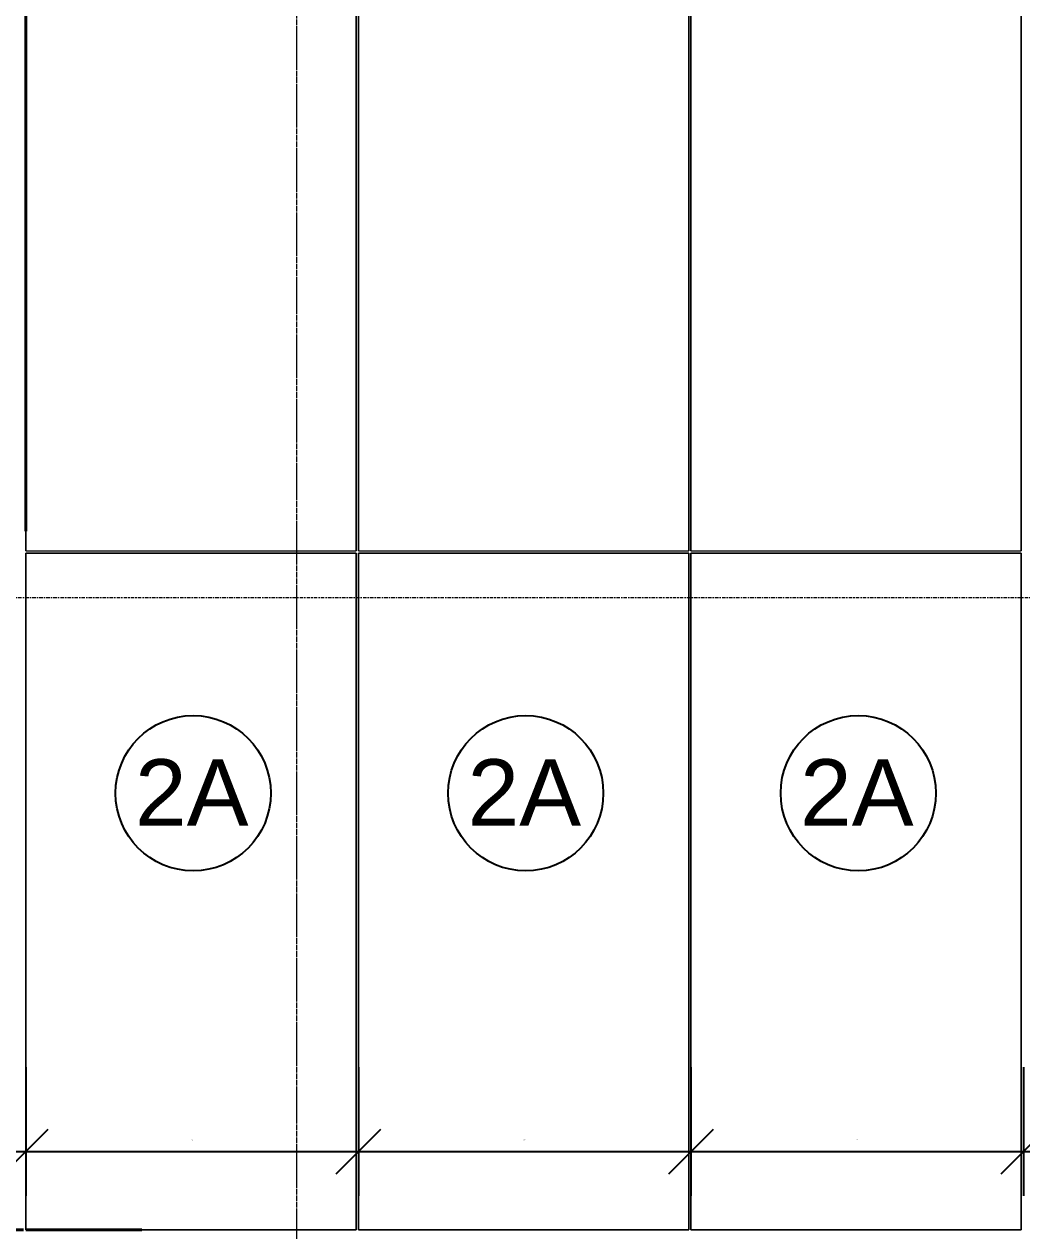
# Model space of a CAD drawing. Header units: millimetres. Extents: x -1379 to 1385823, y -4884429 to 548763.
# Drawn here: x 611242 to 615743, y -2298701 to -2293261 of the extents above; entities that cross this region are included whole.
import ezdxf

# ---------------------------------------------------------------- set-up
doc = ezdxf.new("R2010")
doc.units = ezdxf.units.MM
doc.linetypes.add('Centre', pattern=[31.75, 6.35, -4.7625, 15.875, -4.7625])
doc.linetypes.add('DPA_Grid _ Level 100', pattern=[10, 5.5, -1.6, 1.3, -1.6])
doc.layers.add('000 - D I M', color=7, linetype='Continuous')
for name, color, linetype, lineweight in [('A-ANNO-IDEN', 7, 'Continuous', 25), ('A-FLOR-LEVL', 7, 'Continuous', 9), ('A-GLAZ-CURT', 7, 'Continuous', 35), ('S-GRID', 7, 'Continuous', 9), ('WALL-E', 7, 'Continuous', 50)]:
    doc.layers.add(name, color=color, linetype=linetype, lineweight=lineweight)
doc.styles.add('ARIAL', font='arial.ttf')
doc.styles.add('Arial_2', font='arial.ttf', dxfattribs={"height": 3})
doc.dimstyles.new('DPA-DIM-3_0_T-T', dxfattribs={"dimscale": 304.8, "dimtxt": 306.07782, "dimasz": 0.656168, "dimexe": 0.656168, "dimexo": 0.0625, "dimgap": 0.164042, "dimtad": 1, "dimdec": 0, "dimzin": 0, "dimdsep": 46, "dimtxsty": 'Arial_2', "dimblk1": 'OBLIQUE', "dimblk2": 'OBLIQUE', "dimsah": 1, "dimcen": 0.09, "dimdle": 0.656168, "dimclrd": 7, "dimclre": 7, "dimclrt": 7, "dimadec": 8, "dimazin": 0, "dimtfac": 1, "dimtdec": 4, "dimtix": 1, "dimtmove": 0, "dimatfit": 3, "dimfxl": 1.312336, "dimfxlon": 1, "dimtvp": 1, "dimtolj": 1, "dimtzin": 0, "dimarcsym": 2})

# ---------------------------------------------------------------- blocks, each defined once
blk = doc.blocks.new('DPA_CP_Entrance Louver Grill Vertical Z - Louver Grill Vertical Z-V165-IV01 - ELEVATION 4')
at = {"layer": 'A-GLAZ-CURT', "color": 7}
for p, q in [((2304964.7, 114425), (2304914.7, 114425)), ((2304914.7, 114425), (2304964.7, 114425)), ((2304914.7, 114225), (2304914.7, 114425)), ((2304914.7, 114225), (2304914.7, 114425)), ((2304962.7, 114425), (2304914.7, 114425)), ((2304914.7, 114425), (2304964.7, 114425)), ((2304914.7, 114425), (2304914.7, 114225)), ((2304914.7, 114425), (2304914.7, 114225)), ((2304914.7, 114375), (2304914.7, 114425)), ((2304914.7, 114425), (2304914.7, 114375)), ((2306414.7, 114425), (2304914.7, 114425)), ((2306414.7, 114425), (2304914.7, 114425)), ((2304964.7, 114425), (2304962.7, 114425)), ((2306414.7, 114425), (2306364.7, 114425)), ((2306364.7, 114425), (2306414.7, 114425)), ((2306364.7, 114425), (2306414.7, 114425)), ((2306366.7, 114425), (2306364.7, 114425)), ((2306414.7, 114425), (2306366.7, 114425)), ((2306414.7, 114425), (2306414.7, 114225)), ((2306414.7, 114225), (2306414.7, 114425)), ((2306414.7, 114225), (2306414.7, 114425)), ((2306414.7, 114225), (2306414.7, 114425)), ((2306414.7, 114375), (2306414.7, 114425)), ((2306414.7, 114425), (2306414.7, 114375)), ((2304914.7, 109925), (2304914.7, 113725)), ((2304914.7, 109925), (2304914.7, 113725)), ((2304914.7, 113725), (2304914.7, 109925)), ((2304914.7, 113725), (2304914.7, 109925))]:
    blk.add_line(p, q, dxfattribs=at)
blk = doc.blocks.new('DPA_CP_Entrance Louver Grill Vertical Z - Louver Grill Vertical Z-V166-IV01 - ELEVATION 4')
at = {"layer": 'A-GLAZ-CURT', "color": 7}
for p, q in [((2301964.7, 114425), (2301914.7, 114425)), ((2301914.7, 114425), (2301964.7, 114425)), ((2301914.7, 114225), (2301914.7, 114425)), ((2301914.7, 114225), (2301914.7, 114425)), ((2301962.7, 114425), (2301914.7, 114425)), ((2301914.7, 114425), (2301964.7, 114425)), ((2301914.7, 114425), (2301914.7, 114225)), ((2301914.7, 114425), (2301914.7, 114225)), ((2301914.7, 114375), (2301914.7, 114425)), ((2301914.7, 114425), (2301914.7, 114375)), ((2303414.7, 114425), (2301914.7, 114425)), ((2303414.7, 114425), (2301914.7, 114425)), ((2301964.7, 114425), (2301962.7, 114425)), ((2303414.7, 114425), (2303364.7, 114425)), ((2303364.7, 114425), (2303414.7, 114425)), ((2303364.7, 114425), (2303414.7, 114425)), ((2303366.7, 114425), (2303364.7, 114425)), ((2303414.7, 114425), (2303366.7, 114425)), ((2303414.7, 114425), (2303414.7, 114225)), ((2303414.7, 114225), (2303414.7, 114425)), ((2303414.7, 114225), (2303414.7, 114425)), ((2303414.7, 114225), (2303414.7, 114425)), ((2303414.7, 114375), (2303414.7, 114425)), ((2303414.7, 114425), (2303414.7, 114375)), ((2301914.7, 109925), (2301914.7, 113725)), ((2301914.7, 109925), (2301914.7, 113725)), ((2301914.7, 113725), (2301914.7, 109925)), ((2301914.7, 113725), (2301914.7, 109925)), ((2303414.7, 113725), (2303414.7, 109925)), ((2303414.7, 109925), (2303414.7, 113725)), ((2303414.7, 109925), (2303414.7, 113725)), ((2303414.7, 109925), (2303414.7, 113725))]:
    blk.add_line(p, q, dxfattribs=at)
blk = doc.blocks.new('DPA_Curved type A 1 - Curved Type A-5844675-IV01 - ELEVATION 4')
at = {"layer": 'A-GLAZ-CURT', "color": 7}
for p, q in [((2303414.7, 106775), (2304904.7, 106775)), ((2303459.7, 106775), (2303414.7, 106775)), ((2304859.7, 106775), (2303459.7, 106775)), ((2304904.7, 106775), (2304859.7, 106775)), ((2303409.7, 103675), (2303459.7, 103675)), ((2304909.7, 103675), (2303409.7, 103675)), ((2303459.7, 103675), (2304859.7, 103675)), ((2304859.7, 103675), (2304909.7, 103675))]:
    blk.add_line(p, q, dxfattribs=at)
blk = doc.blocks.new('DPA_Curved type C_Left 1 - Curved Type C_Left-5844676-IV01 - ELEVATION 4')
at = {"layer": 'A-GLAZ-CURT', "color": 7}
for p, q in [((2304959.7, 106775), (2304914.7, 106775)), ((2304914.7, 106775), (2305437.7, 106775)), ((2305426.4, 106775), (2304959.7, 106775)), ((2305437.7, 106775), (2305426.4, 106775)), ((2305537.7, 103675), (2304909.7, 103675)), ((2304909.7, 103675), (2304959.7, 103675)), ((2304959.7, 103675), (2305426.4, 103675)), ((2305426.4, 103675), (2305537.5, 103675)), ((2306409.7, 103675), (2306037.7, 103675)), ((2306037.7, 103675), (2306359.7, 103675)), ((2306359.7, 103675), (2306409.7, 103675))]:
    blk.add_line(p, q, dxfattribs=at)
blk = doc.blocks.new('DPA_Curved type B 1 - Curved Type B-5844854-IV01 - ELEVATION 4')
at = {"layer": 'A-GLAZ-CURT', "color": 7}
for p, q in [((2305437.7, 106775), (2304914.7, 106775)), ((2304914.7, 106775), (2304959.7, 106775)), ((2304959.7, 106775), (2305437.8, 106775))]:
    blk.add_line(p, q, dxfattribs=at)
blk = doc.blocks.new('_Oblique')
at = {"color": 7, "linetype": 'ByBlock', "lineweight": -2}
blk.add_line((-0.5, -0.5), (0.5, 0.5), dxfattribs=at)
blk = doc.blocks.new('*D1889')
at = {"layer": '000 - D I M', "color": 7, "lineweight": -2, "transparency": 16777216}
for p, q in [((609749.8, -2297962.5), (609749.8, -2298543.5)), ((611249.8, -2297962.5), (611249.8, -2298543.5)), ((609549.8, -2298343.5), (611449.8, -2298343.5))]:
    blk.add_line(p, q, dxfattribs=at)
at = {"layer": 'Defpoints', "color": 7, "transparency": 16777216}
for p in [(609749.8, -2297943.5), (611249.8, -2297943.5), (611249.8, -2298343.5)]:
    blk.add_point(p, dxfattribs=at)
at = {"layer": '000 - D I M', "color": 7, "lineweight": -2, "transparency": 16777216, "xscale": 200, "yscale": 200, "zscale": 200, "rotation": 180}
blk.add_blockref('_Oblique', (609749.8, -2298343.5), dxfattribs=at)
at = {"layer": '000 - D I M', "color": 7, "lineweight": -2, "transparency": 16777216, "xscale": 200, "yscale": 200, "zscale": 200}
blk.add_blockref('_Oblique', (611249.8, -2298343.5), dxfattribs=at)
at = {"layer": '000 - D I M', "color": 7, "transparency": 16777216, "insert": (610499.8, -2298291.9), "char_height": 3, "width": 1107.531, "attachment_point": 5, "style": 'Arial_2'}
blk.add_mtext('\\A1;1500', dxfattribs=at)
blk = doc.blocks.new('*D1890')
at = {"layer": '000 - D I M', "color": 7, "lineweight": -2, "transparency": 16777216}
for p, q in [((611249.8, -2297962.5), (611249.8, -2298543.5)), ((612749.8, -2297962.5), (612749.8, -2298543.5)), ((611049.8, -2298343.5), (612949.8, -2298343.5))]:
    blk.add_line(p, q, dxfattribs=at)
at = {"layer": 'Defpoints', "color": 7, "transparency": 16777216}
for p in [(611249.8, -2297943.5), (612749.8, -2297943.5), (612749.8, -2298343.5)]:
    blk.add_point(p, dxfattribs=at)
at = {"layer": '000 - D I M', "color": 7, "lineweight": -2, "transparency": 16777216, "xscale": 200, "yscale": 200, "zscale": 200, "rotation": 180}
blk.add_blockref('_Oblique', (611249.8, -2298343.5), dxfattribs=at)
at = {"layer": '000 - D I M', "color": 7, "lineweight": -2, "transparency": 16777216, "xscale": 200, "yscale": 200, "zscale": 200}
blk.add_blockref('_Oblique', (612749.8, -2298343.5), dxfattribs=at)
at = {"layer": '000 - D I M', "color": 7, "transparency": 16777216, "insert": (611999.8, -2298291.9), "char_height": 3, "width": 1107.531, "attachment_point": 5, "style": 'Arial_2'}
blk.add_mtext('\\A1;1500', dxfattribs=at)
blk = doc.blocks.new('*D1891')
at = {"layer": '000 - D I M', "color": 7, "lineweight": -2, "transparency": 16777216}
for p, q in [((612749.8, -2297962.5), (612749.8, -2298543.5)), ((614249.8, -2297962.5), (614249.8, -2298543.5)), ((612549.8, -2298343.5), (614449.8, -2298343.5))]:
    blk.add_line(p, q, dxfattribs=at)
at = {"layer": 'Defpoints', "color": 7, "transparency": 16777216}
for p in [(612749.8, -2297943.5), (614249.8, -2297943.5), (614249.8, -2298343.5)]:
    blk.add_point(p, dxfattribs=at)
at = {"layer": '000 - D I M', "color": 7, "lineweight": -2, "transparency": 16777216, "xscale": 200, "yscale": 200, "zscale": 200, "rotation": 180}
blk.add_blockref('_Oblique', (612749.8, -2298343.5), dxfattribs=at)
at = {"layer": '000 - D I M', "color": 7, "lineweight": -2, "transparency": 16777216, "xscale": 200, "yscale": 200, "zscale": 200}
blk.add_blockref('_Oblique', (614249.8, -2298343.5), dxfattribs=at)
at = {"layer": '000 - D I M', "color": 7, "transparency": 16777216, "insert": (613499.8, -2298291.9), "char_height": 3, "width": 1107.531, "attachment_point": 5, "style": 'Arial_2'}
blk.add_mtext('\\A1;1500', dxfattribs=at)
blk = doc.blocks.new('*D1892')
at = {"layer": '000 - D I M', "color": 7, "lineweight": -2, "transparency": 16777216}
for p, q in [((614249.8, -2297962.5), (614249.8, -2298543.5)), ((615749.8, -2297962.5), (615749.8, -2298543.5)), ((614049.8, -2298343.5), (615949.8, -2298343.5))]:
    blk.add_line(p, q, dxfattribs=at)
at = {"layer": 'Defpoints', "color": 7, "transparency": 16777216}
for p in [(614249.8, -2297943.5), (615749.8, -2297943.5), (615749.8, -2298343.5)]:
    blk.add_point(p, dxfattribs=at)
at = {"layer": '000 - D I M', "color": 7, "lineweight": -2, "transparency": 16777216, "xscale": 200, "yscale": 200, "zscale": 200, "rotation": 180}
blk.add_blockref('_Oblique', (614249.8, -2298343.5), dxfattribs=at)
at = {"layer": '000 - D I M', "color": 7, "lineweight": -2, "transparency": 16777216, "xscale": 200, "yscale": 200, "zscale": 200}
blk.add_blockref('_Oblique', (615749.8, -2298343.5), dxfattribs=at)
at = {"layer": '000 - D I M', "color": 7, "transparency": 16777216, "insert": (614999.8, -2298291.9), "char_height": 3, "width": 1107.531, "attachment_point": 5, "style": 'Arial_2'}
blk.add_mtext('\\A1;1500', dxfattribs=at)
blk = doc.blocks.new('*D1893')
at = {"layer": '000 - D I M', "color": 7, "lineweight": -2, "transparency": 16777216}
for p, q in [((615749.8, -2297962.5), (615749.8, -2298543.5)), ((617249.8, -2297962.5), (617249.8, -2298543.5)), ((615549.8, -2298343.5), (617449.8, -2298343.5))]:
    blk.add_line(p, q, dxfattribs=at)
at = {"layer": 'Defpoints', "color": 7, "transparency": 16777216}
for p in [(615749.8, -2297943.5), (617249.8, -2297943.5), (617249.8, -2298343.5)]:
    blk.add_point(p, dxfattribs=at)
at = {"layer": '000 - D I M', "color": 7, "lineweight": -2, "transparency": 16777216, "xscale": 200, "yscale": 200, "zscale": 200, "rotation": 180}
blk.add_blockref('_Oblique', (615749.8, -2298343.5), dxfattribs=at)
at = {"layer": '000 - D I M', "color": 7, "lineweight": -2, "transparency": 16777216, "xscale": 200, "yscale": 200, "zscale": 200}
blk.add_blockref('_Oblique', (617249.8, -2298343.5), dxfattribs=at)
at = {"layer": '000 - D I M', "color": 7, "transparency": 16777216, "insert": (616499.8, -2298291.9), "char_height": 3, "width": 1107.531, "attachment_point": 5, "style": 'Arial_2'}
blk.add_mtext('\\A1;1500', dxfattribs=at)
blk = doc.blocks.new('DPA_TAG_Multi Tags_Specific - Exterior-5922051-IV01 - ELEVATION 4')
at = {"layer": 'A-ANNO-IDEN', "color": 7}
blk.add_circle((2301109.8, 112669), 350, dxfattribs=at)

msp = doc.modelspace()

# ---------------------------------------------------------------- linework, layer by layer
at = {"layer": 'A-FLOR-LEVL', "color": 7, "linetype": 'Centre'}
msp.add_line((601234.6, -2295846), (631213.7, -2295846), dxfattribs=at)
at = {"layer": 'S-GRID', "color": 7, "linetype": 'DPA_Grid _ Level 100'}
msp.add_line((612472.8, -2306296.3), (612472.8, -2287829.1), dxfattribs=at)
at = {"layer": 'WALL-E', "color": 7, "lineweight": 9}
for p, q in [((611249.8, -2291046), (611249.8, -2295636)), ((611249.8, -2295636), (611249.8, -2291046)), ((612739.8, -2295636), (612739.8, -2291046)), ((612739.8, -2291046), (612739.8, -2295636)), ((612749.8, -2291046), (612749.8, -2295636)), ((612749.8, -2295636), (612749.8, -2291046)), ((614239.8, -2295636), (614239.8, -2291046)), ((614239.8, -2291046), (614239.8, -2295636)), ((614249.8, -2291046), (614249.8, -2295636)), ((614249.8, -2295636), (614249.8, -2291046)), ((615739.8, -2295636), (615739.8, -2291046)), ((615739.8, -2291046), (615739.8, -2295636)), ((611249.8, -2295636), (612739.8, -2295636)), ((611249.8, -2295636), (612739.8, -2295636)), ((612739.8, -2295646), (611249.8, -2295646)), ((611249.8, -2295646), (611249.8, -2298696)), ((611249.8, -2295646), (612739.8, -2295646)), ((611249.8, -2298696), (611249.8, -2295646)), ((612739.8, -2295646), (612472.8, -2295646)), ((612472.8, -2295646), (612739.8, -2295646)), ((612739.8, -2298696), (612739.8, -2295646)), ((612739.8, -2295646), (612739.8, -2298696)), ((612749.8, -2295636), (614239.8, -2295636)), ((612749.8, -2295636), (614239.8, -2295636)), ((614239.8, -2295646), (612749.8, -2295646)), ((612749.8, -2295646), (612749.8, -2298696)), ((612749.8, -2295646), (614239.8, -2295646)), ((612749.8, -2298696), (612749.8, -2295646)), ((614239.8, -2295646), (612749.8, -2295646)), ((612749.8, -2295646), (614239.8, -2295646)), ((614239.8, -2298696), (614239.8, -2295646)), ((614239.8, -2295646), (614239.8, -2298696)), ((614249.8, -2295636), (615739.8, -2295636)), ((614249.8, -2295636), (615739.8, -2295636)), ((614249.8, -2295646), (614249.8, -2298696)), ((615739.8, -2295646), (614249.8, -2295646)), ((614249.8, -2295646), (615739.8, -2295646)), ((614249.8, -2298696), (614249.8, -2295646)), ((615677.8, -2295646), (614249.8, -2295646)), ((614249.8, -2295646), (615677.8, -2295646)), ((615739.8, -2298696), (615739.8, -2295646)), ((615739.8, -2295646), (615739.8, -2298696)), ((611249.8, -2298696), (612739.8, -2298696)), ((612739.8, -2298696), (611249.8, -2298696)), ((612749.8, -2298696), (614239.8, -2298696)), ((614239.8, -2298696), (612749.8, -2298696)), ((614249.8, -2298696), (615739.8, -2298696)), ((615739.8, -2298696), (614249.8, -2298696))]:
    msp.add_line(p, q, dxfattribs=at)

# ---------------------------------------------------------------- block references
at = {"layer": 'A-ANNO-IDEN', "color": 7}
for p in [(-1689105, -2409397.1), (-1687605, -2409397.1), (-1686105, -2409397.1)]:
    msp.add_blockref('DPA_TAG_Multi Tags_Specific - Exterior-5922051-IV01 - ELEVATION 4', p, dxfattribs=at)
at = {"layer": 'A-GLAZ-CURT', "color": 7}
for name, p in [('DPA_CP_Entrance Louver Grill Vertical Z - Louver Grill Vertical Z-V166-IV01 - ELEVATION 4', (-1692165, -2405471)), ('DPA_CP_Entrance Louver Grill Vertical Z - Louver Grill Vertical Z-V165-IV01 - ELEVATION 4', (-1693665, -2405471)), ('DPA_Curved type A 1 - Curved Type A-5844675-IV01 - ELEVATION 4', (-1693665, -2405471)), ('DPA_Curved type C_Left 1 - Curved Type C_Left-5844676-IV01 - ELEVATION 4', (-1693665, -2405471)), ('DPA_Curved type B 1 - Curved Type B-5844854-IV01 - ELEVATION 4', (-1693665, -2405471))]:
    msp.add_blockref(name, p, dxfattribs=at)

# ---------------------------------------------------------------- texts
at = {"layer": 'A-ANNO-IDEN', "color": 7, "lineweight": 9, "char_height": 300, "width": 633.333, "attachment_point": 1, "style": 'ARIAL'}
for insert in [(611742.2, -2296575), (613242.2, -2296575), (614742.2, -2296575)]:
    msp.add_mtext('2A', dxfattribs=dict(at, insert=insert))

# ---------------------------------------------------------------- dimensions: what is measured, and where the dimension line sits
at = {"layer": '000 - D I M', "color": 7}
for base, p1, p2, picture, middle in [((611249.8, -2298343.5), (609749.8, -2297943.5), (611249.8, -2297943.5), '*D1889', (610499.8, -2298291.9)), ((612749.8, -2298343.5), (611249.8, -2297943.5), (612749.8, -2297943.5), '*D1890', (611999.8, -2298291.9)), ((614249.8, -2298343.5), (612749.8, -2297943.5), (614249.8, -2297943.5), '*D1891', (613499.8, -2298291.9)), ((615749.8, -2298343.5), (614249.8, -2297943.5), (615749.8, -2297943.5), '*D1892', (614999.8, -2298291.9)), ((617249.8, -2298343.5), (615749.8, -2297943.5), (617249.8, -2297943.5), '*D1893', (616499.8, -2298291.9))]:
    dim = msp.add_linear_dim(base=base, p1=p1, p2=p2, dimstyle='DPA-DIM-3_0_T-T', override={"dimpost": '<>', "dimclrd": 7, "dimclre": 7, "dimclrt": 7, "dimfxl": 1500}, dxfattribs=at)
    dim.commit()
    dim.dimension.update_dxf_attribs({"geometry": picture, "text_midpoint": middle})

doc.saveas('drawing.dxf')
